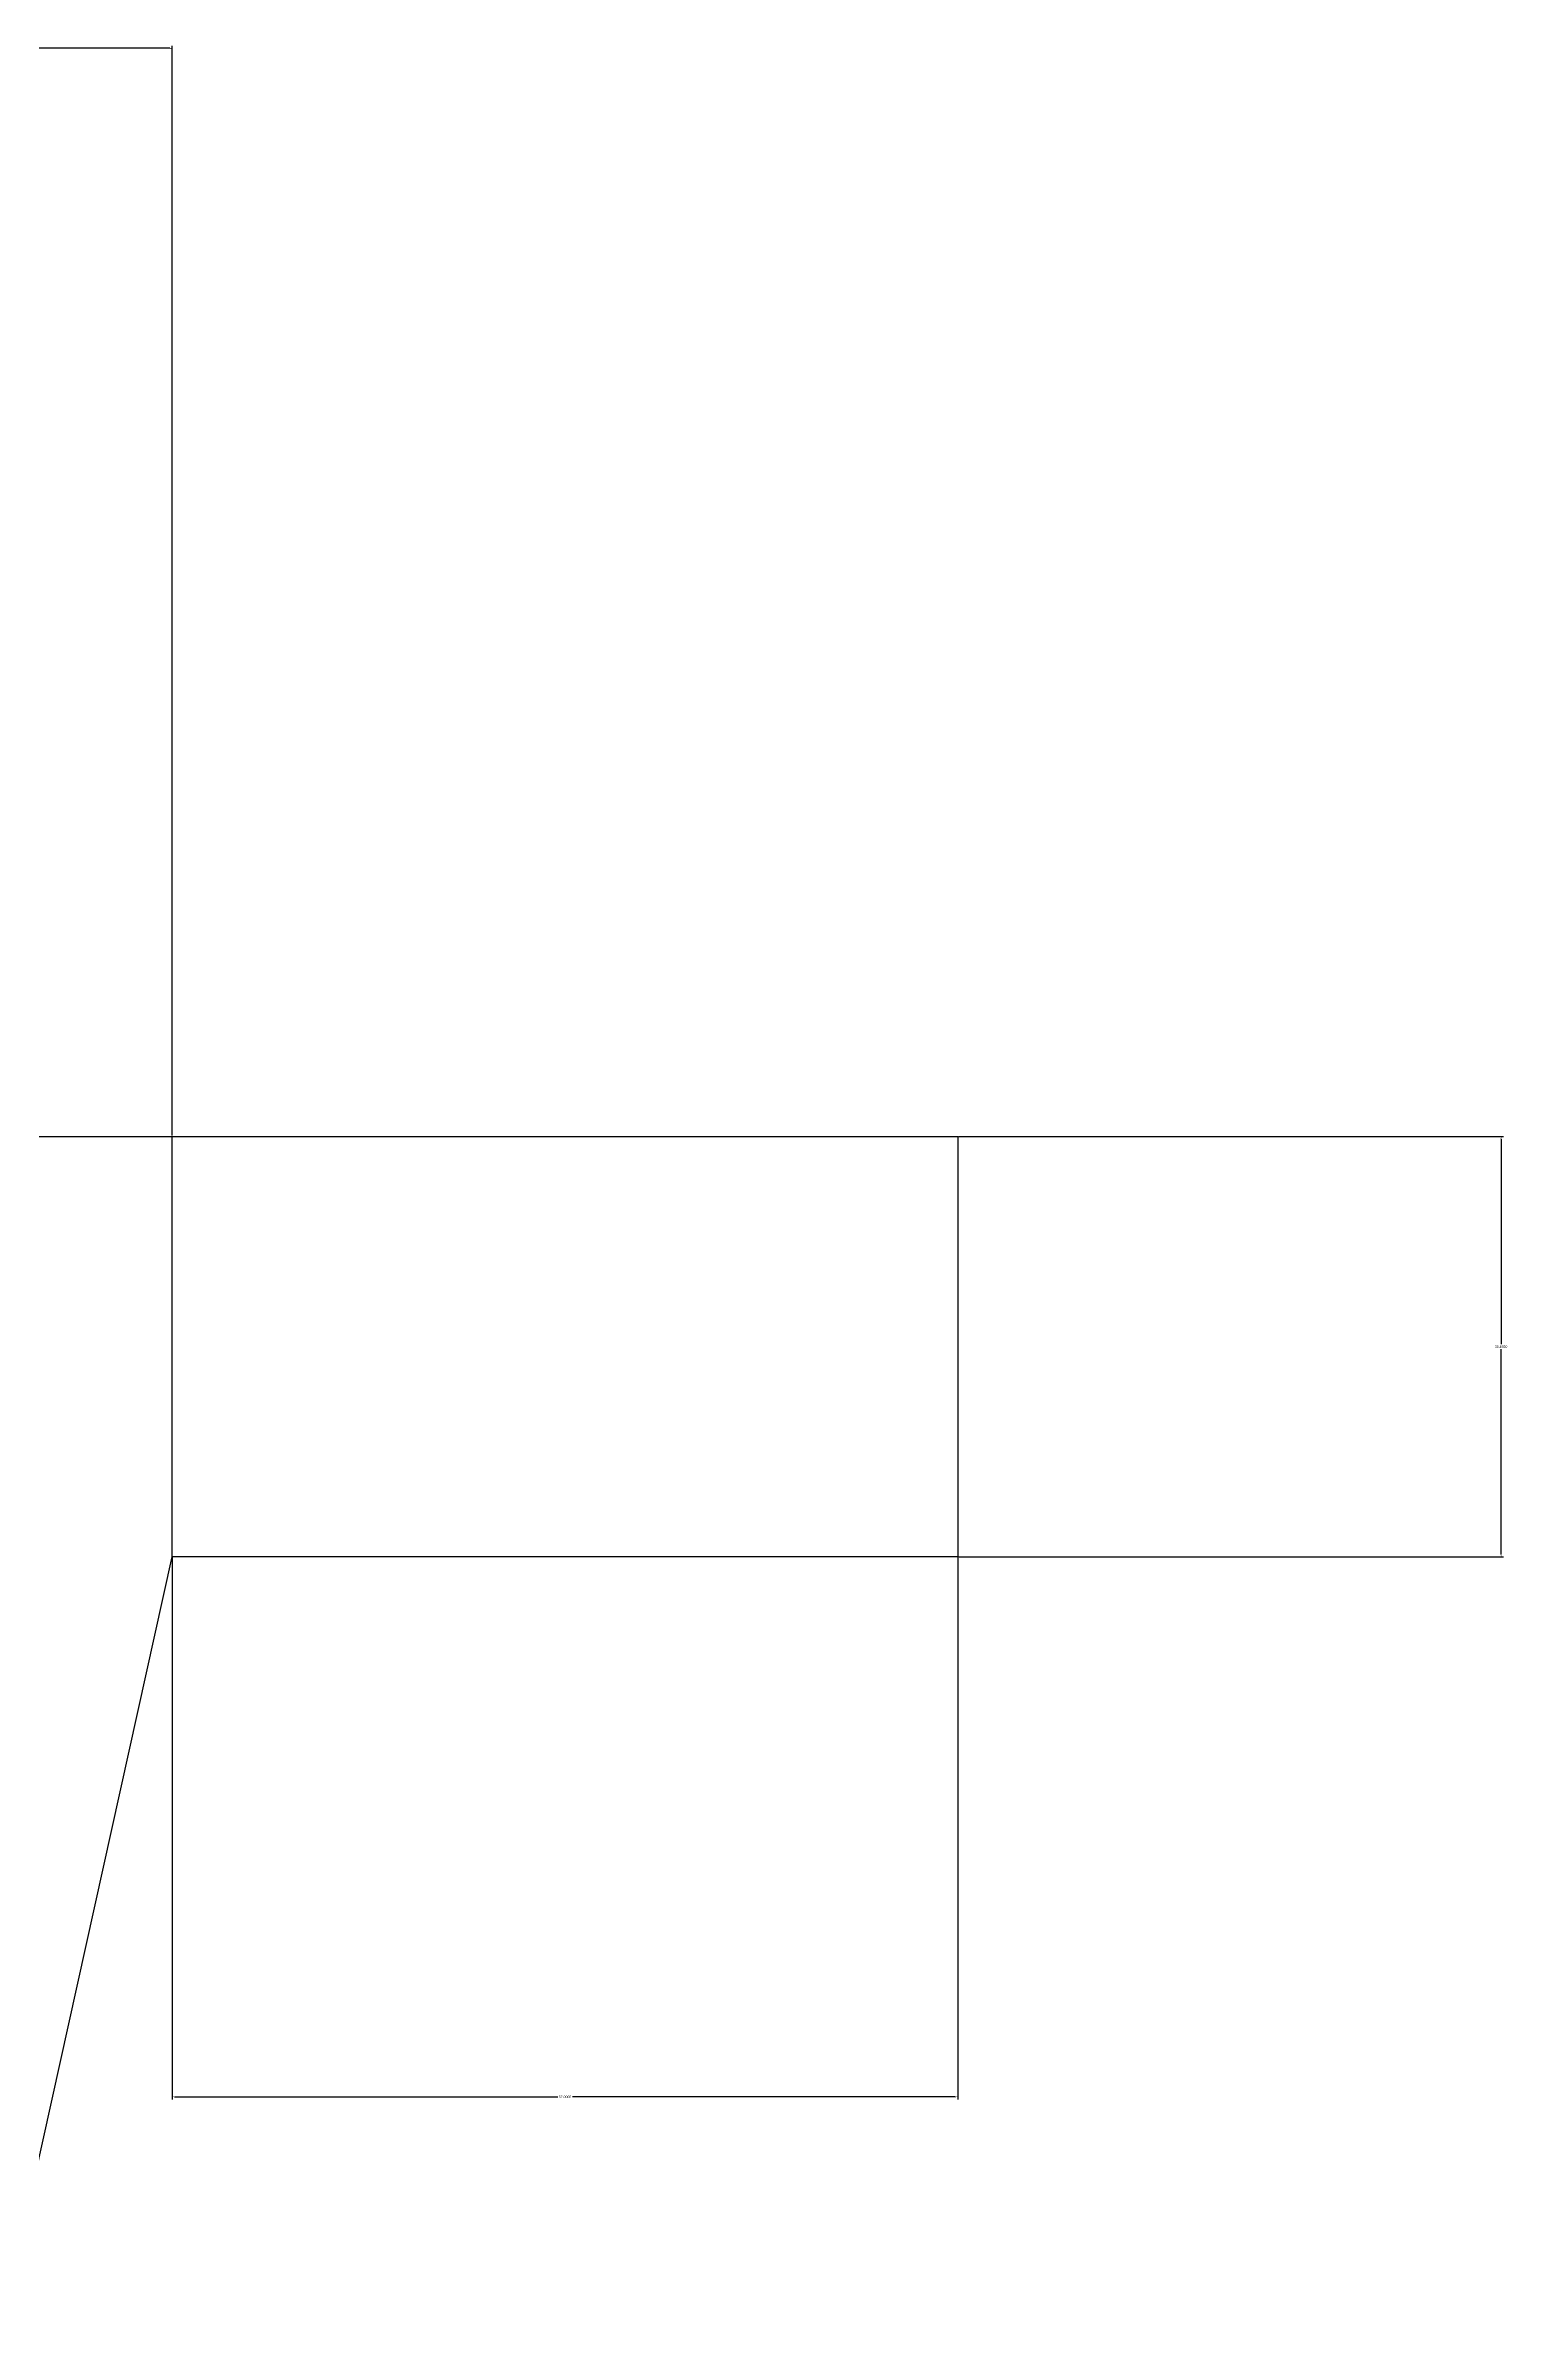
# Model space of a CAD drawing. Header units: inches. Extents: x 81 to 691, y -165 to 120.
# Drawn here: x 584.9 to 691, y -46.2 to 119.9 of the extents above; entities that cross this region are included whole.
import ezdxf

# ---------------------------------------------------------------- set-up
doc = ezdxf.new("R2010")
doc.units = ezdxf.units.IN
doc.header["$MEASUREMENT"] = 0
doc.styles.get("Standard").update_dxf_attribs({"font": 'arial.ttf'})
doc.dimstyles.get("Standard").update_dxf_attribs({"dimtxt": 0.18, "dimasz": 0.18, "dimexe": 0.18, "dimexo": 0.0625, "dimgap": 0.09, "dimtad": 0, "dimtih": 1, "dimtoh": 1, "dimdec": 4, "dimzin": 0, "dimdsep": 46, "dimtxsty": 'Standard', "dimcen": 0.09, "dimadec": 0, "dimazin": 0, "dimtfac": 1, "dimtdec": 4, "dimtofl": 0, "dimtmove": 0, "dimatfit": 3, "dimfxl": 1, "dimtolj": 1, "dimtzin": 0, "dimarcsym": 0})

# ---------------------------------------------------------------- blocks, each defined once
blk = doc.blocks.new('*D6')
at = {"color": 0, "lineweight": -2, "transparency": 16777216}
for p, q in [((553.06, 40.77), (553.06, 119.85)), ((553.24, 119.67), (573.04, 119.67)), ((593.92, 119.67), (574.12, 119.67)), ((594.1, 40.77), (594.1, 119.85))]:
    blk.add_line(p, q, dxfattribs=at)
at = {"color": 0, "transparency": 16777216}
for points in [[(553.24, 119.7), (553.24, 119.64), (553.06, 119.67)], [(593.92, 119.7), (593.92, 119.64), (594.1, 119.67)]]:
    blk.add_solid(points, dxfattribs=at)
at = {"layer": 'Defpoints', "color": 0, "transparency": 16777216}
for p in [(594.1, 119.67), (553.06, 40.7), (594.1, 40.7)]:
    blk.add_point(p, dxfattribs=at)
at = {"color": 0, "transparency": 16777216, "insert": (573.58, 119.67), "char_height": 0.18, "attachment_point": 5}
blk.add_mtext('\\A1;41.0400', dxfattribs=at)
blk = doc.blocks.new('*D7')
at = {"color": 0, "lineweight": -2, "transparency": 16777216}
for p, q in [((594.1, 10.15), (594.1, -29.16)), ((651.1, 10.15), (651.1, -29.16)), ((594.28, -28.98), (622.07, -28.98)), ((650.92, -28.98), (623.13, -28.98))]:
    blk.add_line(p, q, dxfattribs=at)
at = {"color": 0, "transparency": 16777216}
for points in [[(594.28, -28.95), (594.28, -29.01), (594.1, -28.98)], [(650.92, -28.95), (650.92, -29.01), (651.1, -28.98)]]:
    blk.add_solid(points, dxfattribs=at)
at = {"layer": 'Defpoints', "color": 0, "transparency": 16777216}
for p in [(594.1, 10.21), (651.1, 10.21), (651.1, -28.98)]:
    blk.add_point(p, dxfattribs=at)
at = {"color": 0, "transparency": 16777216, "insert": (622.6, -28.98), "char_height": 0.18, "attachment_point": 5}
blk.add_mtext('\\A1;57.0000', dxfattribs=at)
blk = doc.blocks.new('*D8')
at = {"color": 0, "lineweight": -2, "transparency": 16777216}
for p, q in [((651.16, 40.7), (690.71, 40.7)), ((690.53, 40.52), (690.53, 25.64)), ((690.53, 10.39), (690.53, 25.28)), ((651.16, 10.21), (690.71, 10.21))]:
    blk.add_line(p, q, dxfattribs=at)
at = {"color": 0, "transparency": 16777216}
for points in [[(690.5, 40.52), (690.56, 40.52), (690.53, 40.7)], [(690.5, 10.39), (690.56, 10.39), (690.53, 10.21)]]:
    blk.add_solid(points, dxfattribs=at)
at = {"layer": 'Defpoints', "color": 0, "transparency": 16777216}
for p in [(651.1, 40.7), (690.53, 40.7), (651.1, 10.21)]:
    blk.add_point(p, dxfattribs=at)
at = {"color": 0, "transparency": 16777216, "insert": (690.53, 25.46), "char_height": 0.18, "attachment_point": 5}
blk.add_mtext('\\A1;30.4920', dxfattribs=at)

msp = doc.modelspace()

# ---------------------------------------------------------------- linework, layer by layer
for p, q in [((553.05931, 40.7039), (651.09931, 40.7039)), ((594.09931, 10.2119), (594.09931, 40.7039)), ((651.09931, 40.7039), (651.09931, 10.2119)), ((581.5757, -46.20175), (594.09931, 10.2119)), ((651.09931, 10.2119), (594.09931, 10.2119))]:
    msp.add_line(p, q)

# ---------------------------------------------------------------- dimensions: what is measured, and where the dimension line sits
for base, p1, p2, picture, middle in [((594.09931, 119.67467), (553.05931, 40.7039), (594.09931, 40.7039), '*D6', (573.57931, 119.67467)), ((651.09931, -28.97815), (594.09931, 10.2119), (651.09931, 10.2119), '*D7', (622.59931, -28.97815))]:
    dim = msp.add_linear_dim(base=base, p1=p1, p2=p2, dimstyle='Standard')
    dim.commit()
    dim.dimension.update_dxf_attribs({"geometry": picture, "text_midpoint": middle})
dim = msp.add_linear_dim(base=(690.53333, 40.7039), p1=(651.09931, 10.2119), p2=(651.09931, 40.7039), angle=90, dimstyle='Standard')
dim.commit()
dim.dimension.update_dxf_attribs({"geometry": '*D8', "text_midpoint": (690.53333, 25.4579)})

doc.saveas('drawing.dxf')
